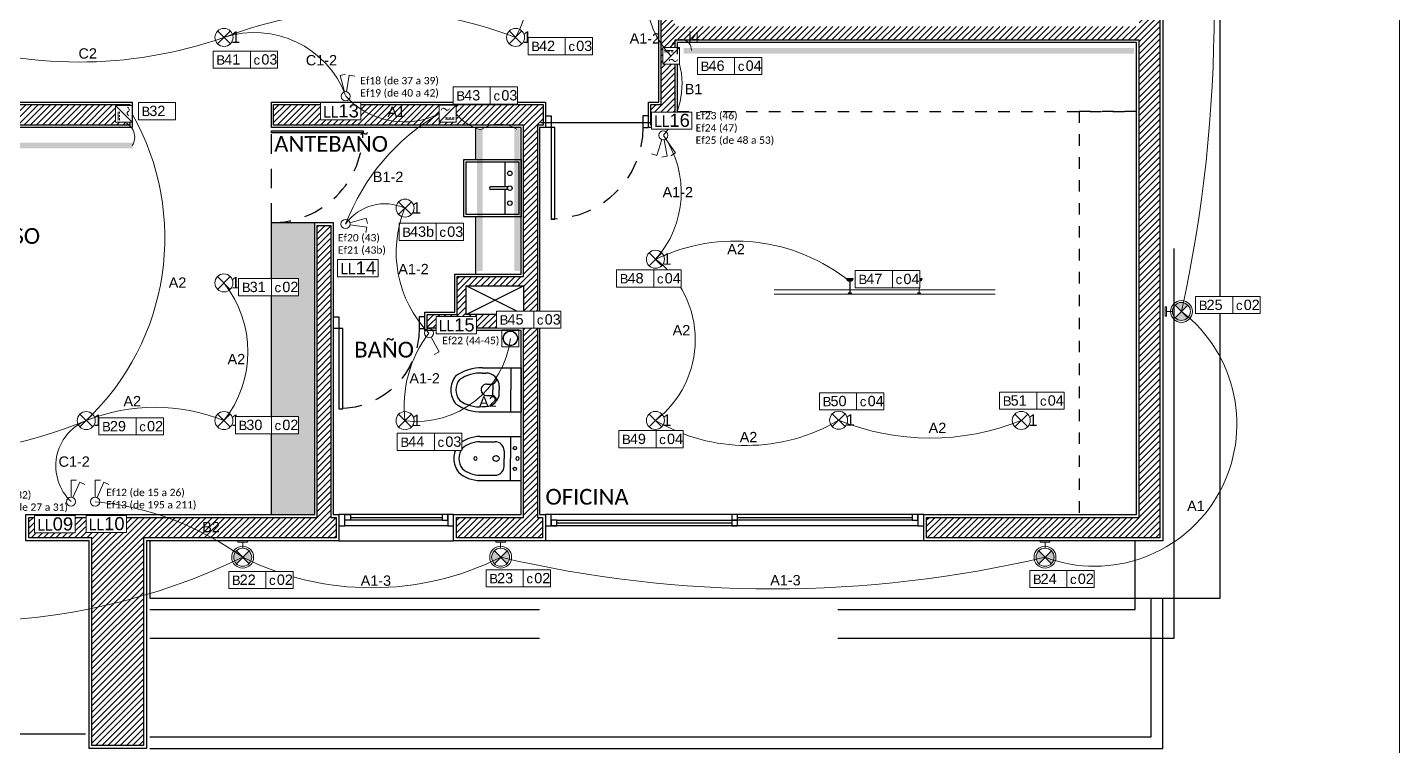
# Model space of a CAD drawing. Header units: millimetres. Extents: x 430 to 1353, y -204 to 152.
# Drawn here: x 656.76 to 668.73, y -59.37 to -53.11 of the extents above; entities that cross this region are included whole.
import ezdxf
from ezdxf.enums import TextEntityAlignment as Align

# ---------------------------------------------------------------- set-up
doc = ezdxf.new("R2010")
doc.units = ezdxf.units.MM
doc.linetypes.add('DASHED', pattern=[0.3, 0.17, -0.13])
doc.linetypes.add('HIDDENX3', pattern=[0.15, 0.1, -0.05])
doc.layers.get('0').update_dxf_attribs({"color": 250})
for name, color, linetype, lineweight in [('A-H6', 252, 'Continuous', 0), ('ND-Apliques', 1, 'Continuous', 15), ('ND-GLOBAL_Notas', 252, 'Continuous', 9), ('ND-IUG- Cable led', 1, 'Continuous', 13), ('ND-IUG-C1', 200, 'Continuous', 13), ('ND-IUG-C2', 150, 'Continuous', 13), ('ND-IUG-C3', 82, 'Continuous', 13), ('ND-IUG-C4', 190, 'Continuous', 13), ('ND-LL_Num', 7, 'Continuous', 9), ('ND-Llaves', 92, 'Continuous', 9), ('ND-texto', 251, 'Continuous', 15), ('ND-TUG-C9', 201, 'Continuous', 30)]:
    doc.layers.add(name, color=color, linetype=linetype, lineweight=lineweight)
for name, color, linetype in [('AR - Carpinteria', 252, 'Continuous'), ('AR - Equipamiento Fijo', 252, 'Continuous'), ('AR - Ht', 252, 'Continuous'), ('AR - Proyeccion', 252, 'DASHED'), ('AR - Vista 05', 252, 'Continuous'), ('AR - Vista 1', 252, 'Continuous'), ('AR - Vista 4', 252, 'Continuous'), ('ER-AA', 252, 'HIDDENX3'), ('ND- ESPACIOS', 253, 'Continuous')]:
    doc.layers.add(name, color=color, linetype=linetype)
doc.styles.add('1', font='arial.ttf')
doc.styles.add('1.50 txt especificaciones', font='tahoma.ttf', dxfattribs={"height": 0.075})
doc.styles.add('Arial', font='arial.ttf')
doc.styles.add('IMPLANTACION', font='arial.ttf', dxfattribs={"height": 0.3})
doc.styles.get("Standard").update_dxf_attribs({"font": 'arial.ttf'})

# ---------------------------------------------------------------- blocks, each defined once
blk = doc.blocks.new('Aplieque_Cielo-tierra')
h = blk.add_hatch(color=256)
h.dxf.hatch_style = 1
h.paths.add_polyline_path([(0, 0.143), (-0.055, 0.199, 0.293406), (-0.073, 0.116, 0.107717), (-0.055, 0.088)])
h.paths.add_polyline_path([(0.074, 0.171, 0.107717), (0.056, 0.199), (0, 0.143), (0.056, 0.088, 0.293406)])
for p, q in [((-0.055, 0.199), (0.056, 0.088)), ((-0.055, 0.088), (0.056, 0.199)), ((-0.041, 0), (0.041, 0)), ((0, 0.065), (0, 0.012))]:
    blk.add_line(p, q)
blk.add_lwpolyline([(-0.041, 0), (0.041, 0), (0.041, 0.012), (-0.041, 0.012)], close=True)
for radius in [0.0953, 0.0786]:
    blk.add_circle((0, 0.143), radius)
blk = doc.blocks.new('Aplique_ext_caja 7x7')
for p, q in [((-0.056, 0.056), (0.056, -0.056)), ((-0.056, -0.056), (0.056, 0.056))]:
    blk.add_line(p, q)
blk.add_circle((0, 0), 0.0786)
blk = doc.blocks.new('*U425')
blk.add_blockref('Aplique_ext_caja 7x7', (0, 0))
at = {"insert": (0.063, 0.052), "char_height": 0.1, "attachment_point": 1, "style": 'IMPLANTACION'}
blk.add_mtext_dynamic_manual_height_columns('1', width=0.08011, gutter_width=0.558, heights=[0], dxfattribs=at)
blk = doc.blocks.new('*U426')
blk.add_blockref('Aplique_ext_caja 7x7', (0, 0))
at = {"insert": (0.063, 0.052), "char_height": 0.1, "attachment_point": 1, "style": 'IMPLANTACION'}
blk.add_mtext_dynamic_manual_height_columns('1', width=0.08011, gutter_width=0.558, heights=[0], dxfattribs=at)
blk = doc.blocks.new('*U410')
blk.add_blockref('Aplique_ext_caja 7x7', (0, 0))
at = {"insert": (0.063, 0.052), "char_height": 0.1, "attachment_point": 1, "style": 'IMPLANTACION'}
blk.add_mtext_dynamic_manual_height_columns('1', width=0.08011, gutter_width=0.558, heights=[0], dxfattribs=at)
blk = doc.blocks.new('*U411')
blk.add_blockref('Aplique_ext_caja 7x7', (0, 0))
at = {"insert": (0.063, 0.052), "char_height": 0.1, "attachment_point": 1, "style": 'IMPLANTACION'}
blk.add_mtext_dynamic_manual_height_columns('1', width=0.08011, gutter_width=0.558, heights=[0], dxfattribs=at)
blk = doc.blocks.new('*U412')
blk.add_blockref('Aplique_ext_caja 7x7', (0, 0))
at = {"insert": (0.063, 0.052), "char_height": 0.1, "attachment_point": 1, "style": 'IMPLANTACION'}
blk.add_mtext_dynamic_manual_height_columns('1', width=0.08011, gutter_width=0.558, heights=[0], dxfattribs=at)
blk = doc.blocks.new('*U461')
blk.add_blockref('Aplique_ext_caja 7x7', (0, 0))
at = {"insert": (0.063, 0.052), "char_height": 0.1, "attachment_point": 1, "style": 'IMPLANTACION'}
blk.add_mtext_dynamic_manual_height_columns('1', width=0.08011, gutter_width=0.558, heights=[0], dxfattribs=at)
blk = doc.blocks.new('*U399')
blk.add_blockref('Aplique_ext_caja 7x7', (0, 0))
at = {"insert": (0.063, 0.052), "char_height": 0.1, "attachment_point": 1, "style": 'IMPLANTACION'}
blk.add_mtext_dynamic_manual_height_columns('1', width=0.08011, gutter_width=0.558, heights=[0], dxfattribs=at)
blk = doc.blocks.new('*U400')
blk.add_blockref('Aplique_ext_caja 7x7', (0, 0))
at = {"insert": (0.063, 0.052), "char_height": 0.1, "attachment_point": 1, "style": 'IMPLANTACION'}
blk.add_mtext_dynamic_manual_height_columns('1', width=0.08011, gutter_width=0.558, heights=[0], dxfattribs=at)
blk = doc.blocks.new('*U401')
blk.add_blockref('Aplique_ext_caja 7x7', (0, 0))
at = {"insert": (0.063, 0.052), "char_height": 0.1, "attachment_point": 1, "style": 'IMPLANTACION'}
blk.add_mtext_dynamic_manual_height_columns('1', width=0.08011, gutter_width=0.558, heights=[0], dxfattribs=at)
blk = doc.blocks.new('*U402')
blk.add_blockref('Aplique_ext_caja 7x7', (0, 0))
at = {"insert": (0.063, 0.052), "char_height": 0.1, "attachment_point": 1, "style": 'IMPLANTACION'}
blk.add_mtext_dynamic_manual_height_columns('1', width=0.08011, gutter_width=0.558, heights=[0], dxfattribs=at)
blk = doc.blocks.new('Llave_3_puntos')
for points in [[(0, 0.11), (0, 0.256), (0.048, 0.256)], [(0.017, 0.106), (0.077, 0.24), (0.121, 0.22)], [(0.032, 0.094), (0.148, 0.183), (0.177, 0.145)]]:
    blk.add_lwpolyline(points)
blk.add_circle((0, 0.07), 0.04)
blk = doc.blocks.new('Fuente')
blk.add_wipeout([(0, 0.201), (0.201, 0.201), (0.201, 0), (0, 0)])
at = {"lineweight": 9}
for p, q in [((0, 0), (0.201, 0.201)), ((0.076, 0.049), (0.099, 0.049)), ((0.076, 0.035), (0.179, 0.035)), ((0.116, 0.049), (0.139, 0.049)), ((0.155, 0.049), (0.179, 0.049))]:
    blk.add_line(p, q, dxfattribs=at)
blk.add_lwpolyline([(0, 0.201), (0.201, 0.201), (0.201, 0), (0, 0)], close=True, dxfattribs=at)
blk.add_lwpolyline([(0.123, 0.161, -0.62928), (0.073, 0.153, 0.691702), (0.023, 0.144)], format="xyb", dxfattribs=at)
blk = doc.blocks.new('N_Boca')
at = {"ltscale": 0.5}
blk.add_wipeout([(0, 0.15), (0.324, 0.15), (0.324, 0), (0, 0)], dxfattribs=at)
blk.add_lwpolyline([(0, 0.15), (0.324, 0.15), (0.324, 0), (0, 0)], close=True, dxfattribs=at)
at = {"ltscale": 0.5, "insert": (0.028, 0.113), "char_height": 0.0816, "attachment_point": 1, "style": '1'}
blk.add_mtext_dynamic_manual_height_columns('B', width=0.06653, gutter_width=2.041, heights=[0], dxfattribs=at)
at = {"ltscale": 0.5, "style": '1'}
blk.add_attdef('BOCA', (0.096, 0.032), '', height=0.09, dxfattribs=at)
blk = doc.blocks.new('Llave_2_puntos')
for points in [[(0, 0.11), (0, 0.256), (0.048, 0.256)], [(0.017, 0.106), (0.077, 0.24), (0.121, 0.22)]]:
    blk.add_lwpolyline(points)
blk.add_circle((0, 0.07), 0.04)
blk = doc.blocks.new('Llave_1_punto')
blk.add_lwpolyline([(0.017, 0.106), (0.077, 0.24), (0.121, 0.22)])
blk.add_circle((0, 0.07), 0.04)
blk = doc.blocks.new('*U391')
blk.add_blockref('Aplique_ext_caja 7x7', (0, 0))
at = {"insert": (0.063, 0.052), "char_height": 0.1, "attachment_point": 1, "style": 'IMPLANTACION'}
blk.add_mtext_dynamic_manual_height_columns('1', width=0.08011, gutter_width=0.558, heights=[0], dxfattribs=at)
blk = doc.blocks.new('Extracttor_de_aire')
for p, q in [((0, 0), (0, 0.15)), ((0, 0.15), (0.15, 0.15)), ((0.15, 0), (0.15, 0.15)), ((0.15, 0), (0, 0))]:
    blk.add_line(p, q)
for radius in [0.0649, 0.0607]:
    blk.add_circle((0.075, 0.075), radius)
blk = doc.blocks.new('N_Llave')
at = {"ltscale": 0.5}
blk.add_wipeout([(0, 0), (0.353, 0), (0.353, 0.15), (0, 0.15)], dxfattribs=at)
blk.add_wipeout([(0, 0), (0.353, 0), (0.353, 0.15), (0, 0.15)], dxfattribs=at)
blk.add_lwpolyline([(0, 0), (0.353, 0), (0.353, 0.15), (0, 0.15)], close=True, dxfattribs=at)
at = {"ltscale": 0.5, "insert": (0.023, 0.02), "char_height": 0.1, "attachment_point": 7, "style": '1.50 txt especificaciones'}
blk.add_mtext_dynamic_manual_height_columns('LL', width=0.02479, gutter_width=0.278, heights=[0], dxfattribs=at)
at = {"ltscale": 0.5, "style": '1'}
blk.add_attdef('00', text='', height=1, dxfattribs=at).set_placement((0.157, 0.021), (0.336, 0.021), align=Align.ALIGNED)
blk = doc.blocks.new('INOD3-VS')
for p, q in [((-0.19, 0), (0.19, 0)), ((-0.19, -0.334), (-0.19, 0)), ((0.19, -0.334), (0.19, 0)), ((-0.19, -0.09), (0, -0.09)), ((0.19, -0.09), (0, -0.09)), ((-0.028, -0.19), (0, -0.19)), ((0.028, -0.19), (0, -0.19)), ((-0.145, -0.334), (-0.145, -0.307)), ((-0.05, -0.297), (-0.05, -0.247)), ((-0.05, -0.247), (0, -0.247)), ((0.05, -0.247), (0, -0.247)), ((0.05, -0.297), (0.05, -0.247)), ((0.145, -0.334), (0.145, -0.307))]:
    blk.add_line(p, q)
for centre, radius, start, end in [((-0.028, -0.307), 0.117, 90, 180), ((-0.095, -0.259), 0.0464, 14.8851, 92.9268), ((0.028, -0.307), 0.117, 0, 90), ((0.095, -0.259), 0.0464, 87.0732, 165.1149), ((0.195, -0.344), 0.385, 178.5208, 215.4085), ((0.198, -0.345), 0.343, 178.2465, 213.5506), ((0, -0.297), 0.05, 180, 270), ((0, -0.297), 0.05, 270, 0), ((-0.127, -0.365), 0.274, 321.8101, 6.3928), ((-0.192, -0.345), 0.383, 324.4734, 1.5973), ((0, -0.419), 0.19, 231.2469, 270), ((0, -0.419), 0.145, 232.619, 270), ((0, -0.419), 0.145, 270, 307.381), ((0, -0.419), 0.19, 270, 308.7531)]:
    blk.add_arc(centre, radius, start, end)
blk = doc.blocks.new('BIDE2-VS')
for p, q in [((-0.19, 0), (0.19, 0)), ((-0.19, -0.354), (-0.19, 0)), ((0.19, -0.354), (0.19, 0)), ((-0.19, -0.09), (0, -0.09)), ((0.19, -0.09), (0, -0.09)), ((-0.145, -0.354), (-0.145, -0.224)), ((-0.067, -0.146), (0, -0.146)), ((0.067, -0.146), (0, -0.146)), ((0.145, -0.354), (0.145, -0.224)), ((-0.145, -0.354), (-0.145, -0.327))]:
    blk.add_line(p, q)
for centre, radius in [((-0.09, -0.052), 0.015), ((0.09, -0.052), 0.015), ((0, -0.215), 0.026)]:
    blk.add_circle(centre, radius)
for centre, radius, start, end in [((0, -0.03), 0.015, 90, 270), ((0, -0.03), 0.015, 270, 90), ((-0.067, -0.224), 0.0781, 90, 180), ((0.067, -0.224), 0.0781, 0, 90), ((0.084, -0.354), 0.274, 180, 222.2256), ((0.084, -0.354), 0.229, 180, 221.3159), ((-0.084, -0.354), 0.229, 318.6841, 0), ((-0.084, -0.354), 0.274, 317.7744, 0), ((0, -0.393), 0.015, 90, 270), ((0, -0.393), 0.015, 270, 90), ((0, -0.39), 0.19, 231.2469, 270), ((0, -0.39), 0.145, 232.619, 270), ((0, -0.39), 0.145, 270, 307.381), ((0, -0.39), 0.19, 270, 308.7531)]:
    blk.add_arc(centre, radius, start, end)
blk = doc.blocks.new('*U491')
blk.add_lwpolyline([(0.05, 0.1), (0.05, 0.9), (0.083, 0.9), (0.083, 0.1)], close=True)
for points in [[(0, 0), (0.05, 0), (0.05, 0.1), (0, 0.1)], [(0.9, 0), (0.85, 0), (0.85, 0.1), (0.9, 0.1)]]:
    blk.add_lwpolyline(points)
at = {"color": 8, "linetype": 'DASHED'}
blk.add_arc((0.05, 0.1), 0.8, 360, 90, dxfattribs=at)
blk = doc.blocks.new('*U492')
blk.add_lwpolyline([(0.05, 0.1), (0.05, 0.8), (0.083, 0.8), (0.083, 0.1)], close=True)
for points in [[(0, 0), (0.05, 0), (0.05, 0.1), (0, 0.1)], [(0.8, 0), (0.75, 0), (0.75, 0.1), (0.8, 0.1)]]:
    blk.add_lwpolyline(points)
at = {"color": 8, "linetype": 'DASHED'}
blk.add_arc((0.05, 0.1), 0.7, 360, 90, dxfattribs=at)
blk = doc.blocks.new('*U494')
at = {"color": 8}
for p, q in [((1.625, 0.025), (0.1, 0.025)), ((1.675, 0.075), (3.2, 0.075))]:
    blk.add_line(p, q, dxfattribs=at)
at = {"layer": 'AR - Carpinteria'}
for p, q in [((0.05, 0.1), (3.25, 0.1)), ((0.05, 0), (3.25, 0)), ((0.1, 0.05), (1.625, 0.05)), ((3.2, 0.05), (1.675, 0.05))]:
    blk.add_line(p, q, dxfattribs=at)
for points in [[(0, 0), (0.05, 0), (0.05, 0.1), (0, 0.1)], [(0.05, 0), (0.1, 0), (0.1, 0.05), (0.05, 0.05)], [(1.675, 0.1), (1.625, 0.1), (1.625, 0.05), (1.675, 0.05)], [(1.625, 0), (1.675, 0), (1.675, 0.05), (1.625, 0.05)], [(3.25, 0.1), (3.2, 0.1), (3.2, 0.05), (3.25, 0.05)], [(3.25, 0), (3.3, 0), (3.3, 0.1), (3.25, 0.1)]]:
    blk.add_lwpolyline(points, close=True, dxfattribs=at)
blk = doc.blocks.new('*U496')
at = {"color": 8}
blk.add_line((0.9, 0.025), (0.1, 0.025), dxfattribs=at)
at = {"layer": 'AR - Carpinteria'}
for p, q in [((0.05, 0.1), (0.95, 0.1)), ((0.05, 0), (0.95, 0)), ((0.1, 0.05), (0.9, 0.05))]:
    blk.add_line(p, q, dxfattribs=at)
for points in [[(0, 0), (0.05, 0), (0.05, 0.1), (0, 0.1)], [(0.05, 0), (0.1, 0), (0.1, 0.05), (0.05, 0.05)], [(0.95, 0), (0.9, 0), (0.9, 0.05), (0.95, 0.05)], [(0.95, 0), (1, 0), (1, 0.1), (0.95, 0.1)]]:
    blk.add_lwpolyline(points, close=True, dxfattribs=at)
blk = doc.blocks.new('PLANTA BAJA')
at = {"layer": 'AR - Ht', "true_color": 0x383838, "transparency": 33554610}
h = blk.add_hatch(dxfattribs=at)
h.set_pattern_fill('ANSI31', color=250, scale=0.012)
h.set_pattern_definition([(45, (-605.2518, -51.777135), (-0.0269407684, 0.0269407684), [])])
h.paths.add_polyline_path([(23.605, 24.735), (23.425, 24.735), (23.425, 24.69), (22.52, 24.69), (22.52, 24.63), (22.759, 24.63), (22.759, 24.58), (22.52, 24.58), (22.52, 24.52), (23.425, 24.52), (23.425, 24.45), (23.605, 24.45)])
h.paths.add_polyline_path([(18.205, 30.805), (18.025, 30.805), (18.025, 30.625), (18.205, 30.625)])
h.paths.add_polyline_path([(0.205, 16.225), (1.215, 16.225), (1.215, 16.405), (0.025, 16.405), (0.025, 10.52), (0.205, 10.52), (0.205, 11.89), (0.205, 13.002), (1.197, 13.002), (1.197, 13.068), (0.517, 13.068), (0.517, 13.118), (1.197, 13.118), (1.197, 13.182), (0.205, 13.182), (0.205, 14.957), (0.82, 14.957), (0.82, 15.077), (0.205, 15.077)])
h.paths.add_polyline_path([(4.45, 16.405), (2.165, 16.405), (2.165, 16.225), (3.625, 16.225), (3.625, 13.182), (2.638, 13.182), (2.638, 13.118), (3.318, 13.118), (3.318, 13.068), (2.638, 13.068), (2.638, 13.002), (3.625, 13.002), (3.625, 12.015), (3.805, 12.015), (3.805, 16.225), (4.45, 16.225)])
h.paths.add_polyline_path([(7.455, 16.405), (5.5, 16.405), (5.5, 16.225), (7.455, 16.225)])
h.paths.add_polyline_path([(7.34, 11.005), (3.805, 11.005), (3.805, 11.075), (3.625, 11.075), (3.625, 10.825), (4.155, 10.825), (4.155, 8.47), (3.625, 8.47), (3.625, 8.35), (4.275, 8.35), (4.275, 10.825), (7.22, 10.825), (7.22, 7.405), (7.225, 7.405), (7.225, 0.025), (7.405, 0.025), (7.405, 7.225), (7.475, 7.225), (7.475, 7.405), (7.34, 7.405)])
h.paths.add_polyline_path([(3.805, 7.405), (2.615, 7.405), (2.615, 7.815), (2.495, 7.815), (2.495, 7.405), (0.205, 7.405), (0.205, 7.96), (0.025, 7.96), (0.025, 0.025), (0.205, 0.025), (0.205, 7.225), (3.805, 7.225)])
h.paths.add_polyline_path([(11.69, 7.405), (9.89, 7.405), (9.725, 7.405), (9.725, 7.225), (11.69, 7.225)])
h.paths.add_polyline_path([(14.62, 11.005), (10.81, 11.005), (10.81, 10.825), (14.62, 10.825)])
h.paths.add_polyline_path([(18.225, 11.005), (15.875, 11.005), (15.875, 10.825), (18.055, 10.825), (18.055, 9.505), (17.475, 9.505), (17.475, 9.175), (17.215, 9.175), (17.215, 9.055), (18.055, 9.055), (18.055, 7.405), (17.47, 7.405), (17.47, 7.225), (18.035, 7.225), (18.195, 7.225), (18.22, 7.225), (18.22, 7.405), (18.175, 7.405), (18.175, 10.825), (18.225, 10.825)])
h.paths.add_polyline_path([(18.055, 9.425), (18.055, 9.175), (17.555, 9.175), (17.555, 9.425)], flags=16)
h.paths.add_polyline_path([(16.42, 7.405), (16.375, 7.405), (16.375, 9.95), (16.255, 9.95), (16.255, 7.405), (13.74, 7.405), (13.74, 7.225), (14.29, 7.225), (14.29, 5.415), (14.74, 5.415), (14.74, 7.225), (16.395, 7.225), (16.42, 7.225)])
h.paths.add_polyline_path([(23.605, 16.405), (21.57, 16.405), (21.57, 16.225), (23.425, 16.225), (23.425, 11.685), (19.375, 11.685), (19.375, 12.365), (19.255, 12.365), (19.17, 12.365), (19.17, 12.245), (19.255, 12.245), (19.255, 11.005), (19.165, 11.005), (19.165, 10.825), (19.375, 10.825), (19.375, 11.565), (23.425, 11.565), (23.425, 7.405), (21.57, 7.405), (21.57, 7.225), (23.605, 7.225)])
h.paths.add_polyline_path([(18.22, 16.405), (17.91, 16.405), (17.91, 16.225), (18.055, 16.225), (18.055, 12.25), (18.22, 12.25), (18.22, 12.36), (18.175, 12.36), (18.175, 16.225), (18.22, 16.225)])
h.paths.add_polyline_path([(21.77, 23.57), (20.762, 23.57), (20.762, 23.535), (21.362, 23.535), (21.362, 23.435), (20.762, 23.435), (20.762, 23.4), (21.66, 23.4), (21.66, 23.165), (21.77, 23.165)])
h.paths.add_polyline_path([(18.918, 23.535), (19.512, 23.535), (19.512, 23.57), (18.215, 23.57), (18.215, 23.615), (18.025, 23.615), (18.025, 19.825), (18.23, 19.825), (18.255, 19.825), (18.255, 20.005), (18.205, 20.005), (18.205, 23.4), (19.512, 23.4), (19.512, 23.435), (18.918, 23.435)])
h.paths.add_polyline_path([(23.605, 30.805), (23.355, 30.805), (23.355, 30.625), (23.425, 30.625), (23.425, 26.15), (21.66, 26.15), (21.66, 24.52), (21.77, 24.52), (21.77, 26.04), (23.425, 26.04), (23.425, 25.785), (23.605, 25.785)])
h.paths.add_polyline_path([(3.825, 20.005), (2.375, 20.005), (2.375, 20.055), (2.265, 20.055), (2.265, 20.005), (0.205, 20.005), (0.205, 20.055), (0.025, 20.055), (0.025, 19.825), (3.825, 19.825)])
h.paths.add_polyline_path([(5.605, 23.61), (5.425, 23.61), (5.425, 20.005), (5.375, 20.005), (5.375, 19.825), (5.4, 19.825), (5.605, 19.825)])
h.paths.add_polyline_path([(5.605, 30.805), (5.425, 30.805), (5.425, 30.625), (5.605, 30.625)])
h.paths.add_polyline_path([(0.21, 21.41), (0.21, 21.66), (0.36, 21.66), (0.36, 21.41)], flags=16)
h.paths.add_polyline_path([(0.435, 21.66), (2.265, 21.66), (2.265, 20.905), (2.375, 20.905), (2.375, 21.66), (4.055, 21.66), (4.055, 20.96), (4.165, 20.96), (4.165, 21.635), (4.165, 22.685), (4.015, 22.685), (4.015, 21.77), (1.965, 21.77), (1.965, 22.685), (1.815, 22.685), (1.815, 21.77), (0.42, 21.77), (0.205, 21.77), (0.205, 30.625), (0.275, 30.625), (0.275, 30.805), (0.23, 30.805), (0.025, 30.805), (0.025, 21.085), (0.205, 21.085), (0.205, 21.335), (0.435, 21.335)])
h.paths.add_polyline_path([(1.995, 8.74), (1.995, 9.055), (2.445, 9.055), (2.445, 8.74)], flags=16)
h.paths.add_polyline_path([(2.615, 9.035), (2.615, 9.175), (0.205, 9.175), (0.205, 9.47), (0.025, 9.47), (0.025, 9.035), (0.025, 9.01), (0.205, 9.01), (0.205, 9.055), (1.915, 9.055), (1.915, 8.66), (2.615, 8.66)])
h.paths.add_polyline_path([(23.425, 21.935), (23.17, 21.935), (23.17, 22.09), (23.425, 22.09)], flags=16)
h.paths.add_polyline_path([(23.605, 23.4), (23.425, 23.4), (23.425, 23.335), (22.62, 23.335), (22.62, 23.275), (22.859, 23.275), (22.859, 23.225), (22.62, 23.225), (22.62, 23.165), (23.425, 23.165), (23.425, 22.165), (23.095, 22.165), (23.095, 21.935), (21.795, 21.935), (21.66, 21.935), (21.66, 21.865), (21.795, 21.865), (23.425, 21.865), (23.425, 20.005), (21.77, 20.005), (21.77, 21.115), (21.66, 21.115), (21.66, 20.005), (21.605, 20.005), (21.605, 19.825), (21.64, 19.825), (23.605, 19.825)])
at = {"layer": 'AR - Carpinteria'}
for p, q in [((18.055, 9.175), (17.555, 9.425)), ((17.555, 9.175), (18.055, 9.425)), ((16.445, 7.2), (17.445, 7.2)), ((21.545, 7.2), (18.245, 7.2))]:
    blk.add_line(p, q, dxfattribs=at)
at = {"layer": 'AR - Proyeccion', "color": 8}
blk.add_line((15.855, 9.975), (15.855, 10.775), dxfattribs=at)
at = {"layer": 'AR - Proyeccion', "ltscale": 20}
blk.add_line((14.235, 5.515), (7.44, 5.515), dxfattribs=at)
for points in [[(14.795, 6.35), (23.73, 6.35), (23.73, 17.28), (18.23, 17.28), (18.23, 19.8)], [(14.795, 6.6), (23.39, 6.6), (23.39, 7.2)]]:
    blk.add_lwpolyline(points, dxfattribs=at)
at = {"layer": 'AR - Proyeccion', "color": 8}
blk.add_arc((15.864, 10.766), 0.791, 269.3481, 0.6519, dxfattribs=at)
at = {"layer": 'AR - Vista 05'}
for p, q in [((23.63, 16.43), (23.63, 7.2)), ((19.235, 11.025), (19.235, 12.225)), ((23.4, 11.545), (19.395, 11.545)), ((19.395, 11.545), (19.395, 10.805)), ((23.4, 7.43), (23.4, 11.545)), ((19.145, 10.805), (19.145, 11.025)), ((19.145, 11.025), (19.235, 11.025)), ((17.635, 10.805), (17.635, 10.525)), ((19.395, 10.805), (19.145, 10.805)), ((17.895, 10.287), (17.895, 10.505)), ((17.92, 10.287), (17.768, 10.287)), ((17.92, 10.263), (17.768, 10.263)), ((17.895, 10.045), (17.895, 10.263)), ((17.635, 10.025), (17.635, 9.525)), ((21.545, 7.2), (21.545, 7.43)), ((21.545, 7.43), (23.4, 7.43)), ((23.63, 7.2), (21.545, 7.2))]:
    blk.add_line(p, q, dxfattribs=at)
for points in [[(10.79, 11.025), (14.64, 11.025), (14.64, 10.805), (10.79, 10.805), (10.79, 11.025)], [(15.855, 10.775), (16.655, 10.775), (16.655, 10.757), (15.855, 10.757), (15.855, 10.775)], [(15.855, 7.43), (15.855, 9.975), (16.235, 9.975)]]:
    blk.add_lwpolyline(points, dxfattribs=at)
for points in [[(17.445, 7.43), (18.035, 7.43), (18.035, 9.035), (17.195, 9.035), (17.195, 9.195), (17.455, 9.195), (17.455, 9.525), (18.035, 9.525), (18.035, 10.805), (15.855, 10.805), (15.855, 11.025), (18.245, 11.025), (18.245, 10.805), (18.195, 10.805), (18.195, 7.43), (18.245, 7.43), (18.245, 7.2), (18.195, 7.2), (18.035, 7.2), (17.445, 7.2)], [(17.535, 10.525), (18.035, 10.525), (18.035, 10.025), (17.535, 10.025)], [(17.555, 10.505), (18.015, 10.505), (18.015, 10.045), (17.555, 10.045)], [(16.235, 9.975), (16.395, 9.975), (16.395, 7.43), (16.445, 7.43), (16.445, 7.2), (16.395, 7.2), (14.765, 7.2), (14.765, 5.39), (14.265, 5.39), (14.265, 7.2), (13.715, 7.2), (13.715, 7.43), (16.235, 7.43)]]:
    blk.add_lwpolyline(points, close=True, dxfattribs=at)
for centre in [(17.935, 10.405), (17.935, 10.275), (17.935, 10.145)]:
    blk.add_circle(centre, 0.0196, dxfattribs=at)
blk.add_arc((17.769, 10.275), 0.0121, 95.5464, 264.4536, dxfattribs=at)
at = {"layer": 'AR - Vista 1'}
for points in [[(14.795, 7.2), (14.795, 6.7), (23.63, 6.7), (24.13, 6.7), (24.13, 16.43), (24.13, 16.93), (18.23, 16.93)], [(14.795, 5.39), (23.63, 5.39), (23.63, 6.7)], [(14.795, 5.49), (23.53, 5.49), (23.53, 6.7)]]:
    blk.add_lwpolyline(points, dxfattribs=at)
at = {"layer": 'AR - Vista 4'}
for p, q in [((23.605, 16.405), (23.605, 7.225)), ((19.255, 11.005), (19.255, 12.245)), ((23.425, 11.565), (19.375, 11.565)), ((19.375, 11.565), (19.375, 10.825)), ((23.425, 7.405), (23.425, 11.565)), ((19.165, 10.825), (19.165, 11.005)), ((19.165, 11.005), (19.255, 11.005)), ((19.375, 10.825), (19.165, 10.825)), ((21.57, 7.225), (21.57, 7.405)), ((21.57, 7.405), (23.425, 7.405)), ((23.605, 7.225), (21.57, 7.225))]:
    blk.add_line(p, q, dxfattribs=at)
for points in [[(10.81, 11.005), (14.62, 11.005), (14.62, 10.825), (10.81, 10.825)], [(17.47, 7.405), (18.055, 7.405), (18.055, 9.055), (17.215, 9.055), (17.215, 9.175), (17.475, 9.175), (17.475, 9.505), (18.055, 9.505), (18.055, 10.825), (15.875, 10.825), (15.875, 11.005), (18.225, 11.005), (18.225, 10.825), (18.175, 10.825), (18.175, 7.405), (18.22, 7.405), (18.22, 7.225), (18.195, 7.225), (18.035, 7.225), (17.47, 7.225)], [(16.255, 9.95), (16.375, 9.95), (16.375, 7.405), (16.42, 7.405), (16.42, 7.225), (16.395, 7.225), (14.74, 7.225), (14.74, 5.415), (14.29, 5.415), (14.29, 7.225), (13.74, 7.225), (13.74, 7.405), (16.255, 7.405)], [(18.055, 9.425), (18.055, 9.175), (17.555, 9.175), (17.555, 9.425)]]:
    blk.add_lwpolyline(points, close=True, dxfattribs=at)
at = {"layer": 'AR - Carpinteria', "xscale": -1, "rotation": 180}
for name, p in [('*U491', (18.245, 10.905)), ('*U492', (16.395, 9.152))]:
    blk.add_blockref(name, p, dxfattribs=at)
at = {"layer": 'AR - Carpinteria', "rotation": 180}
for name, p in [('*U496', (17.445, 7.43)), ('*U494', (21.545, 7.43))]:
    blk.add_blockref(name, p, dxfattribs=at)
at = {"layer": 'AR - Equipamiento Fijo', "xscale": 1.01, "yscale": 1.01, "zscale": 1.01, "rotation": 270}
for name, p in [('INOD3-VS', (18.035, 8.517)), ('BIDE2-VS', (18.032, 7.918))]:
    blk.add_blockref(name, p, dxfattribs=at)
blk = doc.blocks.new('Circuito')
at = {"ltscale": 0.5}
blk.add_wipeout([(0, 0.15), (0.238, 0.15), (0.238, 0), (0, 0)], dxfattribs=at)
blk.add_lwpolyline([(0, 0.15), (0.238, 0.15), (0.238, 0), (0, 0)], close=True, dxfattribs=at)
at = {"ltscale": 0.5, "insert": (0.028, 0.113), "char_height": 0.0816, "attachment_point": 1, "style": '1'}
blk.add_mtext_dynamic_manual_height_columns('c', width=0.06653, gutter_width=2.041, heights=[0], dxfattribs=at)
at = {"ltscale": 0.5, "style": '1'}
blk.add_attdef('BOCA', (0.096, 0.032), '', height=0.09, dxfattribs=at)

msp = doc.modelspace()

# ---------------------------------------------------------------- hatches: boundary and pattern name
at = {"layer": 'ND-Apliques'}
h = msp.add_hatch(color=256, dxfattribs=at)
h.dxf.hatch_style = 1
h.paths.add_polyline_path([(662.486, -53.34), (666.412, -53.34), (666.412, -53.29), (662.486, -53.29)])
h = msp.add_hatch(color=256, dxfattribs=at)
h.dxf.hatch_style = 1
h.paths.add_polyline_path([(662.486, -53.34), (666.412, -53.34), (666.412, -53.29), (662.486, -53.29)])
h = msp.add_hatch(color=256, dxfattribs=at)
h.dxf.hatch_style = 1
h.paths.add_polyline_path([(660.733, -55.236), (660.733, -53.993), (660.683, -53.993), (660.683, -55.236)])
h = msp.add_hatch(color=256, dxfattribs=at)
h.dxf.hatch_style = 1
h.paths.add_polyline_path([(661.057, -55.235), (661.056, -53.992), (661.007, -53.992), (661.007, -55.235)])
h = msp.add_hatch(color=256, dxfattribs=at)
h.dxf.hatch_style = 1
h.paths.add_polyline_path([(653.835, -54.165), (657.681, -54.165), (657.681, -54.115), (653.835, -54.115)])
h = msp.add_hatch(color=256, dxfattribs=at)
h.dxf.hatch_style = 1
h.paths.add_polyline_path([(663.963, -55.299), (663.907, -55.299, 1)])
h.paths.add_polyline_path([(663.935, -55.438), (663.949, -55.424), (663.921, -55.424)])
h = msp.add_hatch(color=256, dxfattribs=at)
h.dxf.hatch_style = 1
h.paths.add_polyline_path([(664.566, -55.299), (664.51, -55.299, 1)])
h.paths.add_polyline_path([(664.552, -55.424), (664.524, -55.424), (664.538, -55.438)])

# ---------------------------------------------------------------- linework, layer by layer
for p, q in [((663.275, -55.398), (665.201, -55.398)), ((663.963, -55.299), (663.907, -55.299)), ((663.935, -55.424), (663.935, -55.326)), ((663.938, -55.438), (663.937, -55.328)), ((664.51, -55.299), (664.566, -55.299)), ((664.538, -55.424), (664.538, -55.326)), ((663.275, -55.438), (665.201, -55.438)), ((663.935, -55.438), (663.921, -55.424)), ((663.949, -55.424), (663.921, -55.424)), ((663.935, -55.438), (663.949, -55.424)), ((664.538, -55.438), (664.524, -55.424)), ((664.524, -55.424), (664.552, -55.424)), ((664.538, -55.438), (664.552, -55.424))]:
    msp.add_line(p, q, dxfattribs=at)
for centre in [(663.935, -55.299), (664.538, -55.299)]:
    msp.add_arc(centre, 0.0277, 180, 0, dxfattribs=at)
at = {"layer": 'ND-GLOBAL_Notas'}
msp.add_lwpolyline([(641.065, -25.442), (668.729, -25.442), (668.729, -66.758), (641.065, -66.758)], close=True, dxfattribs=at)
at = {"layer": 'ND-IUG- Cable led'}
msp.add_arc((660.877, -54.247), 0.293, 58.3555, 123.8248, dxfattribs=at)
at = {"layer": 'ND-IUG-C1', "lineweight": 9}
msp.add_arc((661.778, -53.605), 0.693, 319.8974, 14.5139, dxfattribs=at)
at = {"layer": 'ND-IUG-C2'}
for centre, radius, start, end in [((654.841, -52.963), 12.271, 347.6475, 12.3525), ((657.724, -55.939), 0.961, 321.3856, 38.6144), ((666.07, -56.569), 1.24, 249.5531, 52.3596), ((657.875, -58.028), 1.605, 68.0509, 111.9491), ((655.567, -52.299), 4.571, 248.0398, 291.9491), ((657.437, -56.935), 0.428, 112.1236, 226.6022), ((657.115, -59.828), 2.592, 53.9834, 84.7744), ((659.765, -55.484), 2.513, 243.4082, 296.5918), ((663.263, -47.665), 10.342, 256.7315, 283.2685)]:
    msp.add_arc(centre, radius, start, end, dxfattribs=at)
at = {"layer": 'ND-IUG-C3'}
for centre, radius, start, end in [((659.747, -56.496), 3.534, 68.908, 111.092), ((657.207, -49.559), 3.854, 250.6742, 289.2122), ((659.878, -55.066), 0.417, 64.9294, 144.8245), ((661.095, -56.414), 1.048, 142.5116, 186.9282), ((660.152, -55.717), 0.83, 263.2905, 352.6816)]:
    msp.add_arc(centre, radius, start, end, dxfattribs=at)
at = {"layer": 'ND-IUG-C4'}
for centre, radius, start, end in [((661.591, -54.549), 0.873, 317.9962, 34.6937), ((661.7, -55.835), 0.886, 307.5242, 52.4758), ((663.036, -55.191), 1.565, 239.3875, 300.7629), ((664.636, -54.568), 2.124, 247.8929, 291.9563)]:
    msp.add_arc(centre, radius, start, end, dxfattribs=at)
at = {"layer": 'ND-TUG-C9'}
msp.add_line((662.311, -53.943), (661.239, -53.943), dxfattribs=at)

# ---------------------------------------------------------------- block references
at = {"layer": 'AR - Vista 05'}
msp.add_blockref('PLANTA BAJA', (643.034, -64.788), dxfattribs=at)
at = {"layer": 'ND-Apliques'}
for name, p in [('*U425', (658.476, -53.198)), ('*U426', (661.019, -53.198)), ('*U391', (660.055, -54.687)), ('*U402', (662.239, -55.133)), ('*U410', (658.475, -55.339)), ('Extracttor_de_aire', (660.899, -55.897)), ('*U412', (657.275, -56.539)), ('*U411', (658.475, -56.539)), ('*U461', (660.055, -56.54)), ('*U399', (662.239, -56.538)), ('*U401', (663.837, -56.536)), ('*U400', (665.43, -56.538))]:
    msp.add_blockref(name, p, dxfattribs=at)
at = {"layer": 'ND-Apliques', "xscale": -1}
for p, rotation in [((666.684, -55.588), 270), ((658.639, -57.588), 180), ((660.889, -57.588), 180), ((665.637, -57.588), 180)]:
    msp.add_blockref('Aplieque_Cielo-tierra', p, dxfattribs=dict(at, rotation=rotation))
at = {"layer": 'ND-Llaves'}
for name, p, rotation in [('Llave_2_puntos', (659.555, -53.779), 14.7073630908291), ('Llave_3_puntos', (662.268, -53.994), 214.8026453046214), ('Llave_2_puntos', (659.469, -54.845), 286.1008938471298), ('Llave_1_punto', (660.208, -55.734), 232.5553999126629)]:
    msp.add_blockref(name, p, dxfattribs=dict(at, rotation=rotation))
for p in [(657.142, -57.316), (657.352, -57.316)]:
    msp.add_blockref('Llave_2_puntos', p, dxfattribs=at)

# ---------------------------------------------------------------- texts
at = {"layer": 'ND- ESPACIOS', "char_height": 0.15, "attachment_point": 1, "rotation": 0.0046}
for s, width, insert in [('{\\fCalibri|b0|i0|c0|p34;\\H0.91667x;ANTEBAÑO}', 1.19182, (658.914, -54.058)), ('{\\fCalibri|b0|i0|c0|p34;\\H0.91667x;HALL DE INGRESO}', 2.4794, (655.312, -54.861)), ('{\\fCalibri|b0|i0|c0|p34;\\H0.91667x;BAÑO}', 1.19182, (659.612, -55.852)), ('{\\fCalibri|b0|i0|c0|p34;\\H0.91667x;OFICINA}', 1.19182, (661.28, -57.135))]:
    msp.add_mtext_dynamic_manual_height_columns(s, width=width, gutter_width=10.176, heights=[0.357], dxfattribs=dict(at, insert=insert))
at = {"layer": 'ND-LL_Num', "char_height": 0.07, "attachment_point": 1, "rotation": 0.0046}
for s, width, gutter_width, heights, insert in [('{\\fCalibri|b0|i0|c0|p34;\\H0.91667x;Ef18 (de 37 a 39)\\PEf19 (de 40 a 42)}', 0.71105, 10.291, [0.278], (659.665, -53.543)), ('{\\fCalibri|b0|i0|c0|p34;\\H0.91667x;Ef23 (46)\\PEf24 (47)\\PEf25 (de 48 a 53)}', 0.69888, 10.291, [0.413], (662.59, -53.848)), ('{\\fCalibri|b0|i0|c0|p34;\\H0.91667x;Ef20 (43)\\PEf21 (43b)}', 0.51622, 10.291, [0.284], (659.47, -54.913)), ('{\\fCalibri|b0|i0|c0|p34;\\H0.91667x;Ef10 (32)\\PEf11 (de 27 a 31)}', 0.70131, 10.291, [0.305], (656.43, -57.155)), ('{\\fCalibri|b0|i0|c0|p34;\\H0.91667x;Ef12 (de 15 a 26)\\PEf13 (de 195 a 211)}', 0.81048, 10.403, [0.261], (657.449, -57.134))]:
    msp.add_mtext_dynamic_manual_height_columns(s, width=width, gutter_width=gutter_width, heights=heights, dxfattribs=dict(at, insert=insert))
at = {"layer": 'ND-texto', "style": 'Arial'}
for s, p in [('i4', (662.526, -53.241)), ('C2', (657.207, -53.383)), ('C1-2', (659.19, -53.442)), ('B1', (662.495, -53.694)), ('A1', (659.902, -53.891)), ('B1-2', (659.775, -54.459)), ('A1-2', (662.301, -54.592)), ('A2', (662.865, -55.089)), ('A1-2', (659.996, -55.263)), ('A2', (657.994, -55.381)), ('A2', (662.389, -55.796)), ('A2', (658.507, -56.048)), ('A1-2', (660.093, -56.216)), ('A2', (657.599, -56.415)), ('A2', (660.701, -56.419)), ('A2', (664.622, -56.648)), ('A2', (662.974, -56.728)), ('C1-2', (657.033, -56.942)), ('A1', (666.876, -57.328)), ('B2', (658.286, -57.513)), ('A1-3', (659.668, -57.98)), ('A1-3', (663.24, -57.976))]:
    msp.add_text(s, height=0.09, dxfattribs=at).set_placement(p)

# ---------------------------------------------------------------- next in the draw order: block references
at = {"layer": 'ND-Apliques', "xscale": 0.7253991585020317, "yscale": 0.7253991585020317, "zscale": 0.7253991585020317}
for p, rotation in [((662.448, -53.287), 180), ((657.529, -53.791), 269.9999999999999)]:
    msp.add_blockref('Fuente', p, dxfattribs=dict(at, rotation=rotation))
at = {"layer": 'ND-IUG-C2'}
for p, values in [((658.604, -55.451), {'BOCA': '31'}), ((666.95, -55.607), {'BOCA': '25'}), ((658.575, -56.654), {'BOCA': '30'}), ((658.517, -58.004), {'BOCA': '22'}), ((660.762, -57.99), {'BOCA': '23'}), ((665.503, -57.996), {'BOCA': '24'})]:
    msp.add_blockref('N_Boca', p, dxfattribs=at).add_auto_attribs(values)
at = {"layer": 'ND-IUG-C3'}
for p, values in [((661.128, -53.349), {'BOCA': '42'}), ((658.382, -53.467), {'BOCA': '41'}), ((660.475, -53.78), {'BOCA': '43'}), ((660.853, -55.734), {'BOCA': '45'}), ((659.987, -56.8), {'BOCA': '44'})]:
    msp.add_blockref('N_Boca', p, dxfattribs=at).add_auto_attribs(values)
at = {"layer": 'ND-IUG-C4'}
for p, values in [((662.606, -53.522), {'BOCA': '46'}), ((661.9, -55.375), {'BOCA': '48'}), ((663.982, -55.381), {'BOCA': '47'}), ((663.67, -56.446), {'BOCA': '50'}), ((665.241, -56.441), {'BOCA': '51'}), ((661.92, -56.776), {'BOCA': '49'})]:
    msp.add_blockref('N_Boca', p, dxfattribs=at).add_auto_attribs(values)
at = {"layer": 'ND-LL_Num'}
ref = msp.add_blockref('N_Llave', (662.204, -53.999), dxfattribs=at)
ref.add_attrib('00', '16', dxfattribs={"layer": '0', "ltscale": 0.5, "height": 0.1148, "style": '1'}).set_placement((662.361, -53.978), (662.539, -53.978), align=Align.ALIGNED)
ref = msp.add_blockref('N_Llave', (659.467, -55.285), dxfattribs=at)
ref.add_attrib('00', '14', dxfattribs={"layer": '0', "ltscale": 0.5, "height": 0.1148, "style": '1'}).set_placement((659.625, -55.265), (659.803, -55.265), align=Align.ALIGNED)
ref = msp.add_blockref('N_Llave', (660.326, -55.782), dxfattribs=at)
ref.add_attrib('00', '15', dxfattribs={"layer": '0', "ltscale": 0.5, "height": 0.1148, "style": '1'}).set_placement((660.484, -55.762), (660.662, -55.762), align=Align.ALIGNED)
ref = msp.add_blockref('N_Llave', (656.824, -57.518), dxfattribs=at)
ref.add_attrib('00', '09', dxfattribs={"layer": '0', "ltscale": 0.5, "height": 0.1148, "style": '1'}).set_placement((656.982, -57.498), (657.16, -57.498), align=Align.ALIGNED)
ref = msp.add_blockref('N_Llave', (657.273, -57.516), dxfattribs=at)
ref.add_attrib('00', '10', dxfattribs={"layer": '0', "ltscale": 0.5, "height": 0.1148, "style": '1'}).set_placement((657.431, -57.495), (657.609, -57.495), align=Align.ALIGNED)

# ---------------------------------------------------------------- next in the draw order: hatches: boundary and pattern name
at = {"layer": 'A-H6'}
h = msp.add_hatch(color=256, dxfattribs=at)
h.dxf.hatch_style = 1
h.paths.add_polyline_path([(659.269, -54.813), (658.889, -54.813), (658.889, -57.358), (659.269, -57.358)])

# ---------------------------------------------------------------- next in the draw order: linework, layer by layer
at = {"layer": 'ER-AA'}
msp.add_lwpolyline([(662.429, -53.243), (662.429, -53.843), (666.434, -53.843), (665.934, -53.843), (665.934, -57.358), (666.434, -57.358), (666.434, -53.243), (662.429, -53.243)], dxfattribs=at)
at = {"layer": 'ND-IUG- Cable led'}
for centre, radius, start, end in [((662.463, -53.305), 0.0895, 355.7444, 168.5096), ((657.559, -54.067), 0.138, 327.0188, 71.5718)]:
    msp.add_arc(centre, radius, start, end, dxfattribs=at)
at = {"layer": 'ND-IUG-C2'}
for centre, radius, start, end in [((655.765, -54.945), 2.195, 313.4641, 29.5275), ((656.208, -52.726), 5.564, 244.0897, 295.9103)]:
    msp.add_arc(centre, radius, start, end, dxfattribs=at)
at = {"layer": 'ND-IUG-C3'}
for centre, radius, start, end in [((660.143, -52.708), 1.004, 330.7831, 42.7225), ((658.742, -54.007), 0.851, 20.8678, 108.22)]:
    msp.add_arc(centre, radius, start, end, dxfattribs=at)
at = {"layer": 'ND-IUG-C4'}
for centre, radius, start, end in [((662.909, -52.836), 0.748, 139.1704, 224.4118), ((662.934, -56.569), 1.595, 51.0611, 115.8286)]:
    msp.add_arc(centre, radius, start, end, dxfattribs=at)

# ---------------------------------------------------------------- next in the draw order: block references
at = {"layer": 'ND-Apliques', "xscale": 0.7253991585020317, "yscale": 0.7253991585020317, "zscale": 0.7253991585020317}
msp.add_blockref('Fuente', (660.354, -53.936), dxfattribs=at)
at = {"layer": 'ND-IUG-C2'}
for p in [(667.274, -55.607), (658.841, -58.004), (661.086, -57.99), (665.827, -57.996)]:
    msp.add_blockref('Circuito', p, dxfattribs=at).add_auto_attribs({'BOCA': '02'})
at = {"layer": 'ND-IUG-C3'}
for p in [(661.452, -53.349), (660.799, -53.78), (661.177, -55.734), (660.311, -56.8)]:
    msp.add_blockref('Circuito', p, dxfattribs=at).add_auto_attribs({'BOCA': '03'})

# ---------------------------------------------------------------- next in the draw order: texts
at = {"layer": 'ND-LL_Num', "insert": (660.38, -55.809), "char_height": 0.07, "attachment_point": 1, "rotation": 0.0046}
msp.add_mtext_dynamic_manual_height_columns('{\\fCalibri|b0|i0|c0|p34;\\H0.91667x;Ef22 (44-45)}', width=0.51622, gutter_width=10.291, heights=[0.284], dxfattribs=at)
at = {"layer": 'ND-texto', "style": 'Arial'}
msp.add_text('A1-2', height=0.09, dxfattribs=at).set_placement((662.014, -53.252))

# ---------------------------------------------------------------- next in the draw order: linework, layer by layer
at = {"layer": 'ND-IUG- Cable led'}
msp.add_arc((660.821, -53.606), 0.411, 218.5247, 254.8577, dxfattribs=at)
at = {"layer": 'ND-IUG-C3'}
msp.add_arc((661.323, -55.513), 1.914, 120.4195, 158.9291, dxfattribs=at)

# ---------------------------------------------------------------- next in the draw order: block references
at = {"layer": 'ND-IUG-C2'}
for name, p, values in [('N_Boca', (657.729, -53.916), {'BOCA': '32'}), ('Circuito', (658.889, -55.451), {'BOCA': '02'}), ('N_Boca', (657.385, -56.665), {'BOCA': '29'}), ('Circuito', (658.889, -56.654), {'BOCA': '02'})]:
    msp.add_blockref(name, p, dxfattribs=at).add_auto_attribs(values)
at = {"layer": 'ND-IUG-C3'}
msp.add_blockref('Circuito', (658.706, -53.467), dxfattribs=at).add_auto_attribs({'BOCA': '03'})
at = {"layer": 'ND-IUG-C4'}
for p in [(662.93, -53.522), (662.224, -55.375), (664.306, -55.381), (663.994, -56.446), (665.565, -56.441), (662.244, -56.776)]:
    msp.add_blockref('Circuito', p, dxfattribs=at).add_auto_attribs({'BOCA': '04'})

# ---------------------------------------------------------------- next in the draw order: block references
at = {"layer": 'ND-IUG-C2'}
msp.add_blockref('Circuito', (657.709, -56.665), dxfattribs=at).add_auto_attribs({'BOCA': '02'})
at = {"layer": 'ND-IUG-C3'}
msp.add_blockref('N_Boca', (660.003, -54.969), dxfattribs=at).add_auto_attribs({'BOCA': '43b'})
at = {"layer": 'ND-LL_Num'}
ref = msp.add_blockref('N_Llave', (659.317, -53.917), dxfattribs=at)
ref.add_attrib('00', '13', dxfattribs={"layer": '0', "ltscale": 0.5, "height": 0.1148, "style": '1'}).set_placement((659.474, -53.896), (659.652, -53.896), align=Align.ALIGNED)

# ---------------------------------------------------------------- next in the draw order: linework, layer by layer
at = {"layer": 'ND-IUG-C3'}
for centre, radius, start, end in [((660.047, -53.243), 0.692, 222.634, 296.3501), ((660.988, -55.073), 1.01, 157.5767, 224.1376)]:
    msp.add_arc(centre, radius, start, end, dxfattribs=at)

# ---------------------------------------------------------------- next in the draw order: block references
msp.add_blockref('Circuito', (660.327, -54.969), dxfattribs=at).add_auto_attribs({'BOCA': '03'})

doc.saveas('drawing.dxf')
